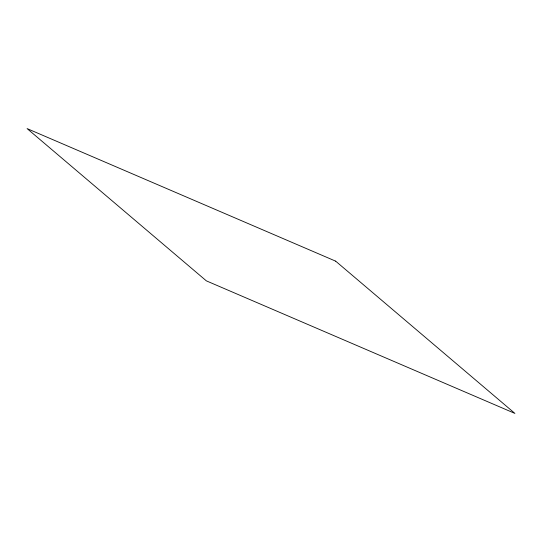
<?xml version="1.0" encoding="UTF-8"?>
<svg xmlns="http://www.w3.org/2000/svg" width="542" height="542" viewBox="0 0 542 542"><rect width="100%" height="100%" fill="white"/><g stroke="black" fill="none" stroke-linecap="round" stroke-linejoin="round"><path stroke-width="0.81" d="M335.64 261.142L27.1 128.596L206.36 280.858L514.9 413.404L335.64 261.142"/></g></svg>
